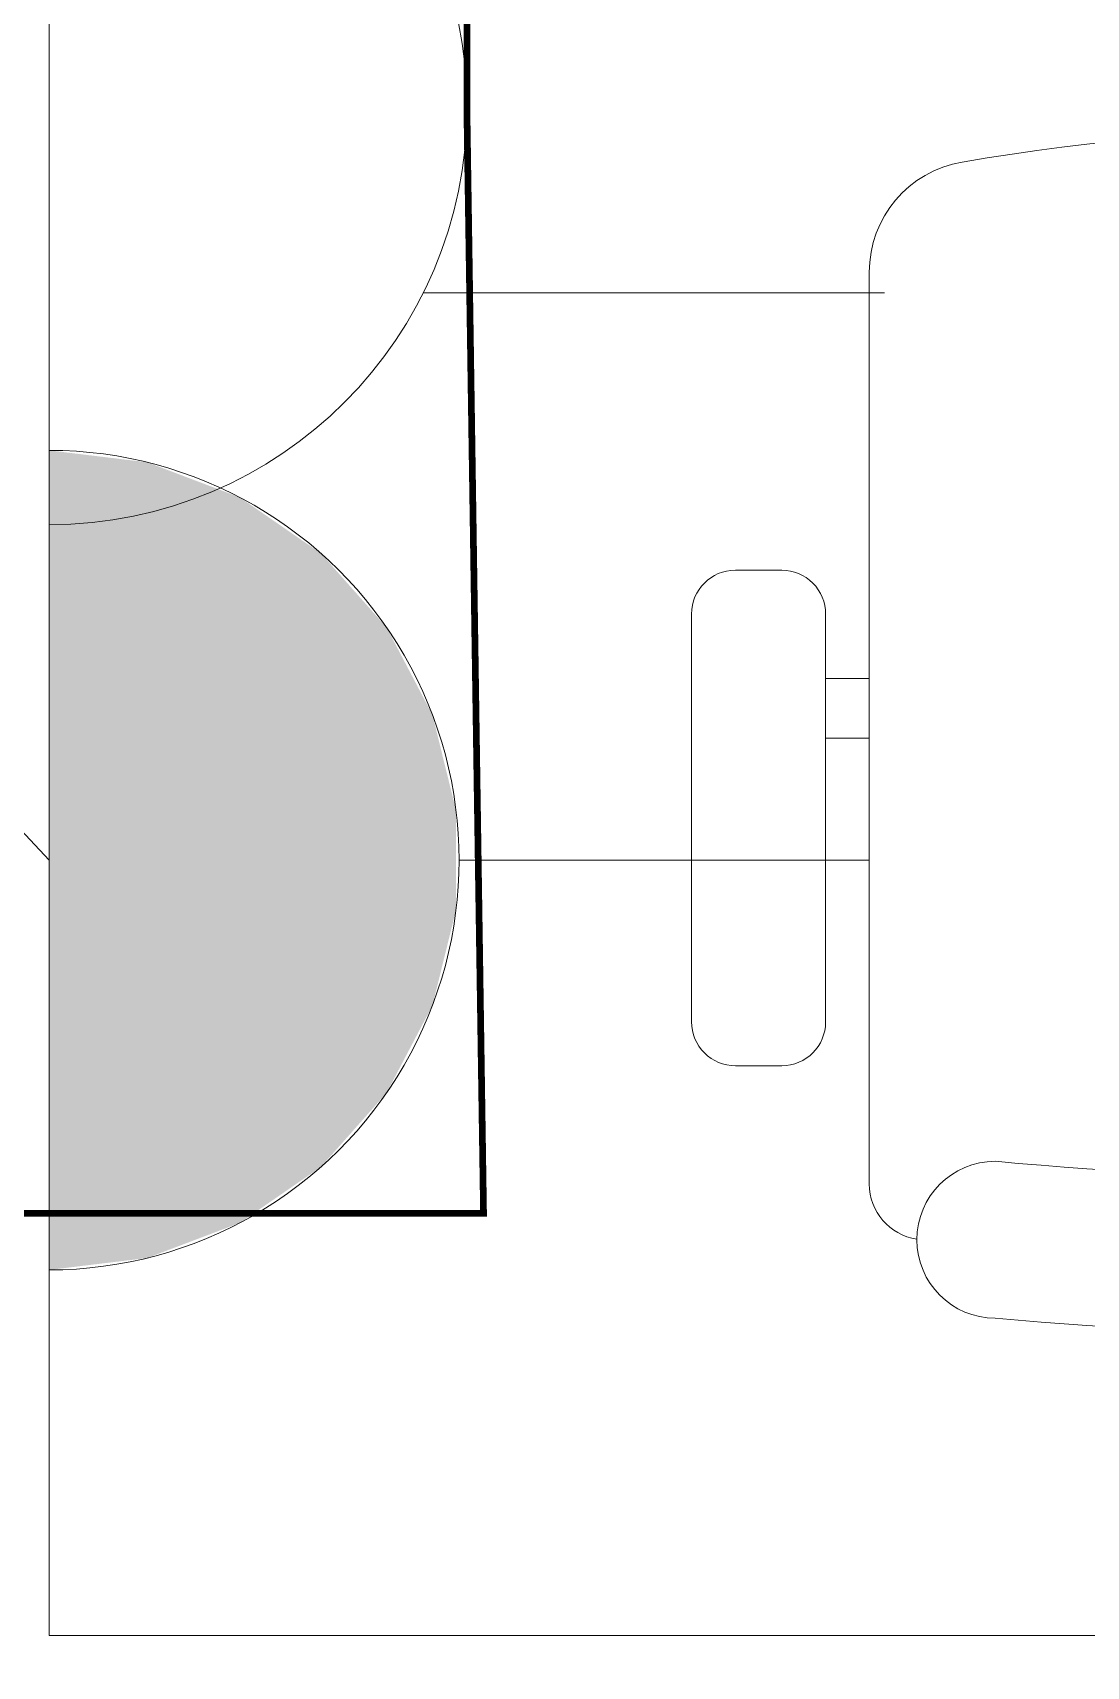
# Model space of a CAD drawing. Header units: metres. Extents: x 75097 to 220695, y -1557923 to -1361206.
# Drawn here: x 167007 to 167478, y -1409847 to -1409115 of the extents above; entities that cross this region are included whole.
import ezdxf

# ---------------------------------------------------------------- set-up
doc = ezdxf.new("R2010")
doc.units = ezdxf.units.M
doc.layers.get('0').update_dxf_attribs({"lineweight": 0})
for name, color, linetype, lineweight in [('A-100 - Copy$0$Medical Equipment and Furniture', 8, 'Continuous', 0), ('A-100 - Copy$0$Walls', 8, 'Continuous', 0), ('E-LG', 245, 'Continuous', 30)]:
    doc.layers.add(name, color=color, linetype=linetype, lineweight=lineweight)
doc.layers.add('E-POWR', color=7, linetype='Continuous', lineweight=9, true_color=0x4e7e3e)
doc.layers.add('E-PW', color=7, linetype='Continuous', lineweight=9, true_color=0x4e7e3e)

# ---------------------------------------------------------------- blocks, each defined once
blk = doc.blocks.new('GI-041_dwg_E-SKT2-3902840-GI-041')
at = {"layer": 'E-POWR'}
blk.add_line((0.1982, -0.00002), (-0.1982, -0.00002), dxfattribs=at)
at = {"layer": 'E-PW'}
for p, q in [((-0.08788, 0.17652), (-0.08788, 0.39435)), ((0.08779, 0.17657), (0.08779, 0.3944)), ((-0.14657, -0.00004), (0.14657, -0.00004))]:
    blk.add_line(p, q, dxfattribs=at)
blk.add_arc((0, 0), 0.19719, 0.0142, 180.0142, dxfattribs=at)
blk = doc.blocks.new('GI-041_dwg_UPS-E-SKT1-3902843-GI-041')
at = {"layer": 'E-POWR'}
blk.add_hatch(color=256, dxfattribs=at).paths.add_polyline_path([(-0.19872, -0.00047), (0.19872, -0.00047), (0.19295, 0.04709), (0.17596, 0.09188), (0.14875, 0.13131), (0.11289, 0.16308), (0.07047, 0.18534), (0.02395, 0.19681), (-0.02395, 0.19681), (-0.07047, 0.18534), (-0.11289, 0.16308), (-0.14875, 0.13131), (-0.17596, 0.09188), (-0.19295, 0.04709)], flags=0)
for p, q in [((0, 0.19825), (0, 0.397)), ((-0.19872, -0.00047), (0.19872, -0.00047)), ((-0.14732, -0.00047), (0.14732, -0.00047))]:
    blk.add_line(p, q, dxfattribs=at)
blk.add_arc((0, -0.00047), 0.19872, 360, 180, dxfattribs=at)
blk = doc.blocks.new('A-100 - Copy$0$GF21018-P')
for p, q in [((-0.2207, 0.47563), (-0.2207, 0.0675)), ((-0.2806, 0.34221), (-0.25983, 0.34221)), ((-0.30021, 0.32259), (-0.30021, 0.14)), ((-0.24021, 0.32259), (-0.24021, 0.14)), ((-0.24021, 0.29372), (-0.2207, 0.29372)), ((-0.24021, 0.26708), (-0.2207, 0.26708)), ((-0.2806, 0.12039), (-0.25983, 0.12039))]:
    blk.add_line(p, q)
for centre, radius, start, end in [((-0.0001, -0.52948), 1.06948, 80.36712, 99.63288), ((-0.1707, 0.47563), 0.05, 99.63288, 180), ((-0.2806, 0.32259), 0.01962, 90, 180), ((-0.25983, 0.32259), 0.01962, 360, 90), ((-0.2806, 0.14), 0.01962, 180, 270), ((-0.25983, 0.14), 0.01962, 270, 360), ((-0.16429, 0.0425), 0.03511, 90, 270), ((0, 1.84674), 1.77674, 264.69456, 275.30527), ((-0.1957, 0.0675), 0.025, 180, 261.47208), ((0, 1.83136), 1.83136, 264.85322, 275.14698)]:
    blk.add_arc(centre, radius, start, end)
blk = doc.blocks.new('A-100 - Copy')
at = {"layer": 'A-100 - Copy$0$Walls'}
for p in [(167013.95, -1408332.69, 0), (169763.93, -1409832.69, 0)]:
    blk.add_line(p, (167013.95, -1409832.69, 0), dxfattribs=at)
at = {"layer": 'A-100 - Copy$0$Medical Equipment and Furniture', "extrusion": (8.17011e-07, -7.77426e-06, 1), "xscale": 1000.000000000003, "yscale": 1000.000000000003, "zscale": 1000.000000000003, "rotation": 359.9985892356893}
blk.add_blockref('A-100 - Copy$0$GF21018-P', (167601.58, -1409698.07, 11.1), dxfattribs=at)

msp = doc.modelspace()

# ---------------------------------------------------------------- linework, layer by layer
at = {"layer": 'E-LG', "color": 1, "elevation": 0}
msp.add_lwpolyline([(124395.08, -1407647.84), (124528.09, -1407798.63), (130983.03, -1407798.63), (130983.03, -1409352.84), (131058.22, -1409491.66), (131153.32, -1409271.34), (142717.12, -1409271.34), (142717.12, -1410428.7), (142929.83, -1410497.69), (142780.04, -1410333.36), (142780.04, -1409273), (166814.08, -1409273), (167013.95, -1409485.64)], dxfattribs=at)
at = {"layer": 'E-POWR', "const_width": 3, "elevation": 0}
msp.add_lwpolyline([(162394.35, -1406108.27), (163256.45, -1406299.29), (163256.45, -1409384.7), (163436.83, -1409643.8), (165555.76, -1409643.8), (167208.31, -1409643.8), (167200.85, -1409148.56), (167200.85, -1408760.81), (167200.85, -1404435.61), (171725.23, -1404435.61), (171725.23, -1405526.12)], dxfattribs=at)

# ---------------------------------------------------------------- block references
at = {"xscale": 923.0399999999992, "yscale": 923.0399999999992, "zscale": 923.0399999999992, "rotation": 270.0000000000164}
msp.add_blockref('GI-041_dwg_UPS-E-SKT1-3902843-GI-041', (167014.38, -1409485.64, 0), dxfattribs=at)
at = {"layer": 'E-POWR', "color": 85, "extrusion": (0, 0, -1), "xscale": -947.6469886575186, "yscale": 947.6469886575187, "zscale": -947.6469886575186, "rotation": 89.99981475956582}
msp.add_blockref('GI-041_dwg_E-SKT2-3902840-GI-041', (-167013.98, -1409148.56, 0.01), dxfattribs=at)

# ---------------------------------------------------------------- next in the draw order: block references
msp.add_blockref('A-100 - Copy', (0, 0))

doc.saveas('drawing.dxf')
